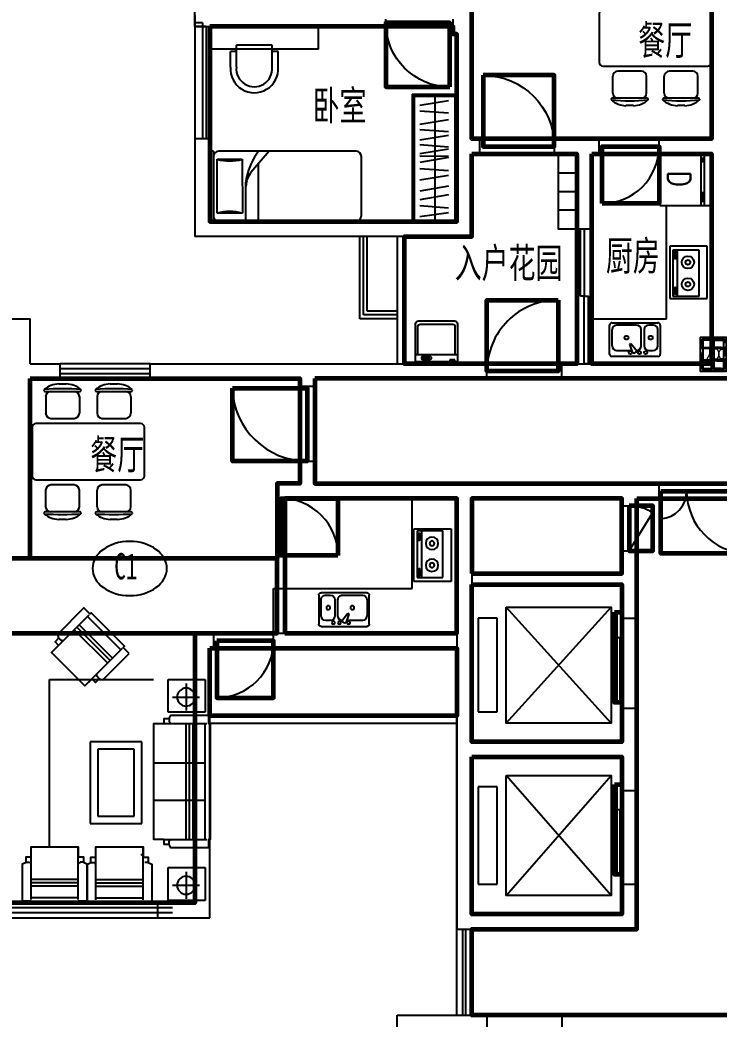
# Model space of a CAD drawing. Extents: x -451437 to -417637, y -598794 to -566694.
# Drawn here: x -443875 to -434537, y -587044 to -573705 of the extents above; entities that cross this region are included whole.
import ezdxf
from ezdxf.enums import TextEntityAlignment as Align

# ---------------------------------------------------------------- set-up
doc = ezdxf.new("R2010")
doc.units = 0
doc.header["$LTSCALE"] = 1000
doc.header["$MEASUREMENT"] = 0
doc.linetypes.add('DASH', pattern=[0.35, 0.25, -0.1])
doc.layers.get('0').update_dxf_attribs({"linetype": 'CONTINUOUS'})
for name, color, linetype in [('8', 9, 'CONTINUOUS'), ('F', 8, 'CONTINUOUS'), ('PUB_TEXT', 7, 'CONTINUOUS'), ('STAIR', 3, 'CONTINUOUS'), ('TEXT', 6, 'CONTINUOUS'), ('WALL', 2, 'CONTINUOUS'), ('WC', 243, 'CONTINUOUS'), ('WINDOW', 3, 'CONTINUOUS'), ('WINDOW_TEXT', 7, 'CONTINUOUS'), ('栏杆', 140, 'CONTINUOUS'), ('烟道', 193, 'CONTINUOUS'), ('百页', 31, 'CONTINUOUS')]:
    doc.layers.add(name, color=color, linetype=linetype)
for name, color, linetype, lineweight in [('GT_卧室', 1, 'CONTINUOUS', 60), ('GT_厨房', 4, 'CONTINUOUS', 60), ('GT_客厅', 2, 'CONTINUOUS', 60), ('GT_水机房', 170, 'CONTINUOUS', 60), ('GT_电梯', 150, 'CONTINUOUS', 60), ('GT_花园', 74, 'CONTINUOUS', 60), ('GT_过道', 30, 'CONTINUOUS', 60), ('GT_门', 245, 'CONTINUOUS', 60), ('GT_阳台', 6, 'CONTINUOUS', 60), ('GT_餐厅', 3, 'CONTINUOUS', 60)]:
    doc.layers.add(name, color=color, linetype=linetype, lineweight=lineweight)
doc.styles.add('_HZTXT', font='txt.shx', dxfattribs={"width": 0.8, "bigfont": 'hztxt.shx'})
doc.styles.add('_SIMPLEX', font='SIMPLEX.shx', dxfattribs={"width": 0.8})
doc.styles.add('DIM_FONT', font='ROMAND.shx', dxfattribs={"width": 0.7})
doc.styles.add('HZTXT1', font='romand.shx', dxfattribs={"width": 0.6, "bigfont": 'hztxt.shx'})
doc.styles.add('SIMPLEX', font='SIMPLEX.SHX')
doc.styles.get("Standard").update_dxf_attribs({"font": 'GBENOR', "bigfont": 'GBCBIG'})
doc.styles.add('宋', font='', dxfattribs={"width": 0.8})
doc.styles.get('宋').set_extended_font_data('SimSun')

# ---------------------------------------------------------------- blocks, each defined once
blk = doc.blocks.new('-TD')
at = {"color": 0}
for p, q in [((0, -90), (0, 90)), ((-90, 0), (90, 0))]:
    blk.add_line(p, q, dxfattribs=at)
blk.add_circle((0, 0), 60)
blk = doc.blocks.new('-CG')
at = {"layer": 'F'}
for p, q in [((322, 351), (-172, 351)), ((-172, 351), (-172, -87)), ((322, -87), (322, 351)), ((-172, -87), (322, -87))]:
    blk.add_line(p, q, dxfattribs=at)
at = {"layer": 'F', "xscale": 2, "yscale": 2, "zscale": 2}
blk.add_blockref('-TD', (65, 149), dxfattribs=at)
blk = doc.blocks.new('12PCOU13')
at = {"color": 0, "linetype": 'ByBlock'}
for p, q in [((24, 37), (24, 35)), ((23, 34), (2, 34)), ((3, -34), (3, 34)), ((10, 34), (10, -34)), ((12, 34), (12, -34)), ((14, 34), (14, -34)), ((24, 35), (23, 34)), ((27, 34), (23, 34)), ((33, 11), (3, 11)), ((33, -11), (3, -11)), ((23, -34), (2, -34)), ((27, -34), (23, -34)), ((24, -35), (23, -34)), ((24, -37), (24, -35))]:
    blk.add_line(p, q, dxfattribs=at)
blk.add_lwpolyline([(1, -39), (1, -34), (0, -34), (0, 34), (1, 34), (1, 39), (23, 39), (24, 37), (27, 37), (27, 34), (33, 34), (33, -34), (27, -34), (27, -37), (24, -37), (23, -39)], close=True, dxfattribs=at)
blk = doc.blocks.new('-SOF5')
at = {"xscale": 22.75, "yscale": 22.75, "zscale": 22.75}
blk.add_blockref('12PCOU13', (-6, 890), dxfattribs=at)
blk = doc.blocks.new('A$C21A822AE')
at = {"layer": 'F', "linetype": 'Continuous'}
for p, q in [((954, 358), (954, 1748)), ((3896, 1611), (3191, 1611)), ((3396, 1679), (3396, 1633)), ((3623, 980), (3623, 1611)), ((3669, 980), (3669, 1611)), ((3714, 980), (3714, 1611)), ((3874, 1611), (3874, 980)), ((2878, 1591), (1785, 1591)), ((1785, 1591), (1785, 903)), ((1885, 1491), (1885, 1003)), ((2778, 1491), (1885, 1491)), ((2778, 1003), (2778, 1491)), ((2878, 903), (2878, 1591)), ((3282, 1600), (3305, 1578)), ((558, 1313), (113, 867)), ((542, 1329), (1041, 830)), ((225, 754), (671, 1200)), ((257, 722), (703, 1168)), ((290, 690), (735, 1136)), ((912, 991), (880, 991)), ((944, 1023), (912, 991)), ((1885, 1003), (2778, 1003)), ((3896, 980), (3328, 980)), ((3396, 958), (3419, 980)), ((3396, 912), (3396, 958)), ((97, 883), (499, 481)), ((1785, 903), (2878, 903)), ((3392, 812), (3392, 767)), ((3892, 744), (3187, 744)), ((3392, 767), (3415, 744)), ((3619, 114), (3619, 744)), ((3665, 114), (3665, 744)), ((3710, 114), (3710, 744)), ((3870, 744), (3870, 114)), ((434, 513), (434, 545)), ((402, 481), (434, 513)), ((3187, 358), (954, 358)), ((3892, 114), (3324, 114)), ((3392, 91), (3415, 114)), ((3392, 46), (3392, 91))]:
    blk.add_line(p, q, dxfattribs=at)
for points in [[(3919, 1724), (3919, 1611), (3942, 1611), (3942, 980), (3919, 980), (3919, 867), (3419, 867), (3396, 912), (3328, 912), (3328, 980), (3191, 980), (3191, 1611), (3328, 1611), (3328, 1679), (3396, 1679), (3419, 1724)], [(607, 1425), (526, 1345), (510, 1361), (64, 915), (80, 899), (0, 819), (354, 465), (402, 481), (450, 433), (499, 481), (595, 384), (1041, 830), (944, 927), (993, 975), (944, 1023), (960, 1071)], [(3915, 858), (3915, 744), (3938, 744), (3938, 114), (3915, 114), (3915, 0), (3415, 0), (3392, 46), (3324, 46), (3324, 114), (3187, 114), (3187, 744), (3324, 744), (3324, 812), (3392, 812), (3415, 858)]]:
    blk.add_lwpolyline(points, close=True, dxfattribs=at)
at = {"layer": 'F', "linetype": 'Continuous', "extrusion": (0, 0, -1), "zscale": -1, "rotation": 90.00002776979838}
for p in [(-1041, 2118), (-3553, 2118)]:
    blk.add_blockref('-CG', p, dxfattribs=at)
at = {"layer": 'F', "linetype": 'Continuous', "rotation": 269.9999722302016}
blk.add_blockref('-SOF5', (1426, 2498), dxfattribs=at)
blk = doc.blocks.new('_WBLK')
for p, q in [((-0.5, 0.5), (0.5, 0.5)), ((0.5, 0.1667), (-0.5, 0.1667)), ((0.5, -0.1667), (-0.5, -0.1667)), ((-0.5, -0.5), (0.5, -0.5))]:
    blk.add_line(p, q)
at = {"layer": 'WINDOW_TEXT', "style": 'SIMPLEX', "flags": 9}
blk.add_attdef('A', text='', height=1, dxfattribs=at).set_placement((0, 1.5), align=Align.MIDDLE)
blk = doc.blocks.new('M_C25MYD')
for p, q in [((-569, 821), (-109, 821)), ((-389, 921), (-290, 921)), ((117, 821), (577, 821)), ((298, 921), (397, 921)), ((-564, 754), (-564, 529)), ((-114, 754), (-114, 529)), ((122, 754), (122, 529)), ((572, 754), (572, 529)), ((-497, 461), (-182, 461)), ((190, 461), (505, 461)), ((-746, 342), (-746, -308)), ((704, 392), (-696, 392)), ((754, -308), (754, 342)), ((-696, -358), (704, -358)), ((-564, -720), (-564, -495)), ((-182, -427), (-497, -427)), ((-114, -720), (-114, -495)), ((122, -720), (122, -495)), ((505, -427), (190, -427)), ((572, -720), (572, -495)), ((-109, -787), (-569, -787)), ((577, -787), (117, -787)), ((-290, -887), (-389, -887)), ((397, -887), (298, -887))]:
    blk.add_line(p, q)
for centre, radius, start, end in [((-579, 837), 10, 130.7265, 202.67), ((-569, 841), 20, 202.67, 270), ((-379, 606), 316, 91.7651, 130.7265), ((-339, -1857), 2713, 84.8023, 95.1977), ((-497, 754), 67.5, 90, 180), ((-300, 606), 316, 49.2735, 88.2349), ((-182, 754), 67.5, 0, 90), ((-109, 841), 20, 270, 337.33), ((-100, 837), 10, 337.33, 49.2735), ((108, 837), 10, 130.7265, 202.67), ((117, 841), 20, 202.67, 270), ((307, 606), 316, 91.7651, 130.7265), ((347, -1857), 2713, 84.8023, 95.1977), ((190, 754), 67.5, 90, 180), ((387, 606), 316, 49.2735, 88.2349), ((505, 754), 67.5, 0, 90), ((577, 841), 20, 270, 337.33), ((587, 837), 10, 337.33, 49.2735), ((-497, 529), 67.5, 180, 270), ((-182, 529), 67.5, 270, 0), ((190, 529), 67.5, 180, 270), ((505, 529), 67.5, 270, 0), ((-696, 342), 50, 90, 180), ((704, 342), 50, 0, 90), ((-696, -308), 50, 180, 270), ((704, -308), 50, 270, 0), ((-497, -495), 67.5, 90, 180), ((-182, -495), 67.5, 0, 90), ((190, -495), 67.5, 90, 180), ((505, -495), 67.5, 0, 90), ((-579, -803), 10, 157.33, 229.2735), ((-569, -807), 20, 90, 157.33), ((-497, -720), 67.5, 180, 270), ((-182, -720), 67.5, 270, 0), ((-109, -807), 20, 22.67, 90), ((-100, -803), 10, 310.7265, 22.67), ((108, -803), 10, 157.33, 229.2735), ((117, -807), 20, 90, 157.33), ((190, -720), 67.5, 180, 270), ((505, -720), 67.5, 270, 0), ((577, -807), 20, 22.67, 90), ((587, -803), 10, 310.7265, 22.67), ((-379, -572), 316, 229.2735, 268.2349), ((-339, 1890), 2713, 264.8023, 275.1977), ((-300, -572), 316, 271.7651, 310.7265), ((307, -572), 316, 229.2735, 268.2349), ((347, 1890), 2713, 264.8023, 275.1977), ((387, -572), 316, 271.7651, 310.7265)]:
    blk.add_arc(centre, radius, start, end)
at = {"width": 0.8, "flags": 9}
for tag in ['XSIZE', 'YSIZE']:
    blk.add_attdef(tag, (0, 0), '', height=0.5, dxfattribs=at)
blk = doc.blocks.new('A$C71AE403D')
at = {"layer": 'F', "linetype": 'Continuous'}
for p, q in [((250, 4), (250, 254)), ((500, 0), (500, 250)), ((750, 250), (750, 0))]:
    blk.add_line(p, q, dxfattribs=at)
blk.add_lwpolyline([(0, 250), (0, 0), (1000, 0), (1000, 250)], close=True, dxfattribs=at)
blk = doc.blocks.new('A$C38AE43E2')
at = {"layer": 'WALL', "linetype": 'Continuous', "rotation": 270}
blk.add_blockref('A$C71AE403D', (0, 1000), dxfattribs=at)
blk = doc.blocks.new('_DBLK')
blk.add_line((-0.45, 0), (-0.45, -0.95))
blk.add_arc((-0.45, 0), 0.95, 270, 0)
at = {"layer": 'WINDOW_TEXT', "style": 'SIMPLEX', "flags": 9}
blk.add_attdef('A', text='', height=1, dxfattribs=at).set_placement((0, 1.5), align=Align.MIDDLE)
blk = doc.blocks.new('A$C2D5A5793')
at = {"layer": 'WC'}
for p, q in [((690, 690), (0, 690, 0)), ((0, 690, 0), (0, 0, 0)), ((690, 0), (690, 690)), ((690, 598), (0, 598, 0)), ((690, 552), (0, 552, 0)), ((115, 575, 0), (46, 575, 0)), ((644, 575), (506, 575, 0)), ((0, 0, 0), (690, 0))]:
    blk.add_line(p, q, dxfattribs=at)
at = {"layer": 'WC', "style": '_HZTXT', "oblique": -180, "text_generation_flag": 4, "width": 0.8}
blk.add_text('D', height=300, rotation=0.0001, dxfattribs=at).set_placement((224, 408))
blk = doc.blocks.new('A$C237D42E5')
at = {"layer": 'F'}
for p, q in [((1903, 938, 39758), (72, 937, 39758)), ((1374, 938, 39758), (1374, 168, 39758)), ((1542, 938, 39758), (1542, 416, 39758)), ((1975, 0, 39758), (1975, 938, 39758)), ((1975, 938, 39758), (2023, 938, 39758)), ((2023, 0, 39758), (2023, 938, 39758)), ((0, 865, 39758), (0, 72, 39758)), ((1591, 108, 39758), (1590, 829, 39758)), ((1590, 829, 39758), (1927, 829, 39758)), ((1927, 829, 39758), (1927, 108, 39758)), ((1233, 1, 39758), (1475, 287, 39758)), ((72, 0, 39758), (1903, 0, 39758)), ((1927, 108, 39758), (1591, 108, 39758)), ((1975, 0, 39758), (2023, 0, 39758))]:
    blk.add_line(p, q, dxfattribs=at)
for centre, radius, start, end in [((72, 865, 39758), 72.1, 90.0079, 180.0079), ((1903, 866, 39758), 72.1, 0.0079, 90.0079), ((1759, 1406, 39758), 601, 253.7477, 286.2681), ((1254, 473, 39758), 288, 319.902, 0.0079), ((1254, 416, 39758), 288, 346.6151, 0.0079), ((583, 575, 39758), 978, 323.9877, 346.6151), ((72, 72, 39758), 72.1, 180.0079, 270.0079), ((1759, -468, 39758), 601, 73.7477, 106.2681), ((1903, 72, 39758), 72.1, 270.0079, 0.0079)]:
    blk.add_arc(centre, radius, start, end, dxfattribs=at)
blk = doc.blocks.new('A$C3FB71EF3')
at = {"layer": 'F'}
for p, q in [((1700, 600), (0, 600)), ((1670, 570), (0, 570)), ((1670, 0), (1670, 600)), ((1700, 0), (1700, 600)), ((115, 488), (59, 102)), ((210, 102), (181, 488)), ((356, 488), (289, 102)), ((468, 488), (405, 102)), ((611, 488), (548, 102)), ((706, 102), (678, 488)), ((852, 488), (785, 102)), ((874, 102), (869, 488)), ((964, 488), (901, 102)), ((1025, 102), (996, 488)), ((1146, 488), (1084, 102)), ((1228, 102), (1199, 488)), ((1356, 488), (1294, 102)), ((1475, 102), (1447, 488)), ((1611, 488), (1548, 102)), ((1670, 305), (0, 305)), ((1670, 30), (0, 30)), ((1700, 0), (0, 0))]:
    blk.add_line(p, q, dxfattribs=at)
blk = doc.blocks.new('M_A17ORW')
at = {"const_width": 0.02}
for points in [[(-0.481, -0.001), (-0.481, -0.308)], [(0.481, 0.001), (0.481, -0.691)]]:
    blk.add_lwpolyline(points, dxfattribs=at)
for centre, radius, start, end in [((-0.501, -0.003), 0.307, 274.2492, 0.2101), ((0.505, 0.002), 0.699, 180.2762, 268.0603)]:
    blk.add_arc(centre, radius, start, end)
blk = doc.blocks.new('A$C38C125B6')
at = {"layer": 'WC'}
for p, q in [((502, 701), (2, 701)), ((2, 701), (2, 1)), ((115, 674), (457, 674)), ((115, 51), (115, 674)), ((401, 674), (401, 51)), ((457, 674), (457, 51)), ((502, 1), (502, 701)), ((424, 641), (435, 641)), ((425, 550), (435, 550)), ((433, 566), (433, 631)), ((433, 631), (450, 631)), ((450, 566), (433, 566)), ((450, 631), (450, 566)), ((424, 168), (435, 168)), ((433, 158), (450, 158)), ((433, 93), (433, 158)), ((450, 158), (450, 93)), ((2, 1), (502, 1)), ((457, 51), (115, 51)), ((425, 77), (435, 77)), ((450, 93), (433, 93))]:
    blk.add_line(p, q, dxfattribs=at)
for points in [[(425, 550, -0.259034), (421, 552, -0.076276), (416, 563, -0.036515), (414, 577, -0.026615), (413, 595, -0.026615), (414, 614, -0.036515), (416, 628, -0.076276), (421, 639, -0.259034), (425, 641, -0.078462), (426, 641, -0.056762)], [(435, 550, -0.259034), (432, 552, -0.076276), (427, 563, -0.036515), (424, 577, -0.026615), (423, 595, -0.026615), (424, 614, -0.036515), (427, 628, -0.076276), (432, 639, -0.259034), (435, 641, -0.259034), (439, 639, -0.056762), (443, 631, -0.036515)], [(444, 566, -0.008736), (444, 563, -0.076276), (439, 552, -0.259034), (435, 550, -0.259034)], [(425, 77, -0.259034), (421, 79, -0.076276), (416, 90, -0.036515), (414, 104, -0.026615), (413, 122, -0.026615), (414, 141, -0.036515), (416, 155, -0.076276), (421, 166, -0.259034), (425, 168, -0.078462), (426, 168, -0.056762)], [(435, 77, -0.259034), (432, 79, -0.076276), (427, 90, -0.036515), (424, 104, -0.026615), (423, 122, -0.026615), (424, 141, -0.036515), (427, 155, -0.076276), (432, 166, -0.259034), (435, 168, -0.259034), (439, 166, -0.056762), (443, 158, -0.036515)], [(444, 93, -0.008736), (444, 90, -0.076276), (439, 79, -0.259034), (435, 77, -0.259034)]]:
    blk.add_lwpolyline(points, format="xyb", dxfattribs=at)
for centre, radius in [((260, 509), 82.5), ((260, 509), 31.6), ((260, 216), 82.5), ((260, 216), 31.6)]:
    blk.add_circle(centre, radius, dxfattribs=at)
at = {"layer": 'WC', "style": 'DIM_FONT', "width": 0.8, "flags": 9}
for tag in ['YSIZE', 'XSIZE']:
    blk.add_attdef(tag, (2, 1), '', height=0.5, rotation=180, dxfattribs=at)
blk = doc.blocks.new('M_E25ESP')
at = {"color": 0, "linetype": 'ByBlock'}
for p, q in [((0, -307), (0, 307)), ((31, 338), (419, 338)), ((358, 307), (143, 307)), ((450, 307), (450, -307)), ((82, 245), (82, 40)), ((419, -20), (419, 245)), ((48, 2), (57, -12)), ((59, 31), (163, 70)), ((173, 53), (87, -18)), ((163, 70), (173, 53)), ((143, -82), (358, -82)), ((358, -123), (143, -123)), ((82, -184), (82, -245)), ((419, -245), (419, -184)), ((419, -338), (31, -338)), ((143, -307), (358, -307))]:
    blk.add_line(p, q, dxfattribs=at)
for centre, radius in [((251, 112), 25.6), ((51, 61), 20.5), ((51, -61), 20.5), ((51, -143), 20.5), ((251, -210), 25.6)]:
    blk.add_circle(centre, radius, dxfattribs=at)
for centre, radius, start, end in [((31, 307), 30.7, 90, 180), ((143, 245), 61.4, 90, 180), ((358, 245), 61.4, 0, 90), ((419, 307), 30.7, 0, 90), ((66, 12), 20.5, 110.5377, 210), ((74, -2), 20.5, 210, 309.4623), ((143, -20), 61.4, 180, 270), ((143, -184), 61.4, 90, 180), ((358, -20), 61.4, 270, 0), ((358, -184), 61.4, 0, 90), ((143, -245), 61.4, 180, 270), ((358, -245), 61.4, 270, 0), ((31, -307), 30.7, 180, 270), ((419, -307), 30.7, 270, 0)]:
    blk.add_arc(centre, radius, start, end, dxfattribs=at)
at = {"style": 'DIM_FONT', "width": 0.8, "flags": 9}
for tag in ['XSIZE', 'YSIZE']:
    blk.add_attdef(tag, (0, 0), '', height=0.5, dxfattribs=at)
blk = doc.blocks.new('A$C7C275939')
for p, q in [((71, 1205), (36, 1205)), ((36, 1205), (36, 337)), ((71, 337), (71, 1205)), ((34, 868), (0, 868)), ((0, 868), (0, 0)), ((34, 0), (34, 868)), ((36, 337), (71, 337)), ((0, 0), (34, 0))]:
    blk.add_line(p, q)
blk = doc.blocks.new('A$C095B46CE')
at = {"layer": 'WC'}
for p, q in [((0, 572), (0, 40)), ((0, 572), (559, 572)), ((0, 543), (457, 543)), ((457, 519), (457, 543)), ((524, 543), (524, 519)), ((524, 543), (559, 543)), ((559, 41), (559, 572)), ((559, 455), (0, 455)), ((31, 455), (31, 77)), ((106, 500), (106, 492)), ((119, 494), (171, 494)), ((119, 480), (119, 494)), ((171, 480), (119, 480)), ((171, 494), (171, 480)), ((180, 501), (180, 492)), ((524, 519), (457, 519)), ((528, 455), (528, 77)), ((41, 0), (519, 0)), ((63, 44), (496, 45))]:
    blk.add_line(p, q, dxfattribs=at)
blk.add_lwpolyline([(212, 495, -0.185158), (208, 485, -0.102042), (192, 473, -0.060862), (172, 467, -0.047173), (145, 464, -0.047173), (117, 467, -0.060862), (97, 473, -0.102042), (81, 485, -0.185158), (77, 495, -0.185158), (81, 506, -0.102042), (97, 517, -0.060862), (117, 524, -0.047173), (145, 526, -0.047173), (172, 524, -0.060862), (192, 517, -0.102042), (208, 506, -0.185158)], format="xyb", close=True, dxfattribs=at)
for points in [[(106, 500, -0.259034), (107, 503, -0.076276), (116, 507, -0.036515), (127, 509, -0.026615), (143, 510, -0.026615), (158, 509, -0.036515), (169, 507, -0.076276), (178, 503, -0.259034), (180, 500, -0.078462), (180, 499, -0.056762)], [(106, 492, -0.259034), (107, 495, -0.076276), (116, 499, -0.036515), (127, 501, -0.026615), (143, 502, -0.026615), (158, 501, -0.036515), (169, 499, -0.076276), (178, 495, -0.259034), (180, 492, -0.259034), (178, 489, -0.056762), (171, 486, -0.036515)], [(119, 485, -0.008736), (116, 485, -0.076276), (107, 489, -0.259034), (106, 492, -0.259034)]]:
    blk.add_lwpolyline(points, format="xyb", dxfattribs=at)
blk.add_circle((489, 543), 14.2, dxfattribs=at)
for centre, radius, start, end in [((41, 41), 40.5, 180.0161, 270.0161), ((63, 77), 32.4, 180.0161, 270.0161), ((496, 77), 32.4, 270.0161, 0.0161), ((519, 41), 40.5, 270.0161, 0.0161)]:
    blk.add_arc(centre, radius, start, end, dxfattribs=at)
at = {"layer": 'WC', "oblique": -180, "text_generation_flag": 4, "width": 0.8, "flags": 9}
for tag in ['YSIZE', 'XSIZE']:
    blk.add_attdef(tag, (279, 572), '', height=0.405, rotation=180.0161, dxfattribs=at)
blk = doc.blocks.new('M_A2ZXL')
blk.add_line((-0.472, 0), (-0.472, -1))
blk.add_arc((-0.5, 0), 1, 271.6231, 0)
blk = doc.blocks.new('YD')
at = {"linetype": 'DASH', "ltscale": 0.5}
for p, q in [((-315, 321), (-315, 405)), ((-305, 415), (-45, 415)), ((-35, 405), (-35, 321)), ((-315, 155), (-315, 291)), ((-305, 311), (-45, 311)), ((-305, 301), (-45, 301)), ((-35, 291), (-35, 155)), ((-305, 145), (-45, 145)), ((-305, 135), (-45, 135)), ((-315, 45), (-315, 125)), ((-45, 35), (-305, 35)), ((-35, 125), (-35, 45))]:
    blk.add_line(p, q, dxfattribs=at)
at = {"linetype": 'DASH'}
for p, q in [((-250, 35), (-250, 25)), ((-100, 35), (-100, 25))]:
    blk.add_line(p, q, dxfattribs=at)
at = {"linetype": 'ByBlock'}
blk.add_lwpolyline([(0, 0), (-350, 0), (-350, 450), (0, 450)], close=True, dxfattribs=at)
at = {"linetype": 'DASH', "ltscale": 0.5}
blk.add_lwpolyline([(-25, 25), (-325, 25), (-325, 425), (-25, 425)], close=True, dxfattribs=at)
for centre, start, end in [((-305, 405), 90, 180), ((-45, 405), 0, 90), ((-305, 321), 180, 270), ((-305, 291), 90, 180), ((-45, 321), 270, 0), ((-45, 291), 0, 90), ((-305, 155), 180, 270), ((-305, 125), 90, 180), ((-45, 155), 270, 0), ((-45, 125), 0, 90), ((-305, 45), 180, 270), ((-45, 45), 270, 0)]:
    blk.add_arc(centre, 10, start, end, dxfattribs=at)
at = {"linetype": 'DASH', "ltscale": 0.5, "style": '_SIMPLEX', "width": 0.8}
blk.add_text('YD', height=130, dxfattribs=at).set_placement((-261, 157))
blk = doc.blocks.new('M_C3')
for p, q in [((-319, 296), (-319, 84)), ((-239, 296), (-239, 0)), ((239, 296), (239, 0)), ((319, 296), (319, 84)), ((-319, 84), (-239, 84)), ((-239, 0), (239, 0)), ((239, 84), (319, 84))]:
    blk.add_line(p, q)
for radius, start, end in [(320, 356.4494, 183.5506), (240, 355.2636, 184.7364)]:
    blk.add_arc((0, 316), radius, start, end)
at = {"width": 0.8, "flags": 9}
for tag in ['YSIZE', 'XSIZE', 'XSIZE', 'YSIZE']:
    blk.add_attdef(tag, (0, 0), '', height=0.5, dxfattribs=at)

msp = doc.modelspace()

# ---------------------------------------------------------------- linework, layer by layer
at = {"layer": '8', "linetype": 'Continuous'}
for p, q in [((-439337, -577694), (-439337, -576594)), ((-438837, -577694), (-439337, -577694))]:
    msp.add_line(p, q, dxfattribs=at)
at = {"layer": 'F'}
for q in [(-439887, -573794), (-441337, -574094)]:
    msp.add_line((-439887, -574094), q, dxfattribs=at)
at = {"layer": 'GT_卧室'}
msp.add_lwpolyline([(-441337, -573794), (-441337, -576394), (-438037, -576394), (-438037, -573894), (-438087, -573894), (-438087, -573794), (-441337, -573794)], dxfattribs=at)
at = {"layer": 'GT_厨房'}
for points in [[(-436237, -575494), (-434637, -575494), (-434637, -578294), (-436237, -578294), (-436237, -575494)], [(-440337, -581894), (-438037, -581894), (-438037, -580094), (-440337, -580094), (-440337, -581894)]]:
    msp.add_lwpolyline(points, dxfattribs=at)
at = {"layer": 'GT_客厅'}
msp.add_lwpolyline([(-444937, -581894), (-441537, -581894), (-441537, -585494), (-444937, -585494), (-444937, -581894)], dxfattribs=at)
at = {"layer": 'GT_水机房'}
msp.add_lwpolyline([(-437837, -581094), (-435837, -581094), (-435837, -580094), (-437837, -580094), (-437837, -581094)], dxfattribs=at)
at = {"layer": 'GT_电梯'}
for points in [[(-437837, -581244), (-435837, -581244), (-435837, -583344), (-437837, -583344), (-437837, -581244)], [(-437837, -583544), (-435837, -583544), (-435837, -585644), (-437837, -585644), (-437837, -583544)]]:
    msp.add_lwpolyline(points, dxfattribs=at)
at = {"layer": 'GT_花园'}
msp.add_lwpolyline([(-437837, -575494), (-436437, -575494), (-436437, -578294), (-438737, -578294), (-438737, -576594), (-437837, -576594), (-437837, -575494)], dxfattribs=at)
at = {"layer": 'GT_过道'}
for points in [[(-439937, -578494), (-439937, -579894), (-429137, -579894), (-429137, -578494), (-439937, -578494)], [(-435637, -580094), (-433937, -580094), (-433937, -585844), (-431237, -585844), (-431237, -586994), (-437837, -586994), (-437837, -585844), (-435637, -585844), (-435637, -580094)], [(-449437, -580894), (-449437, -581894), (-440437, -581894), (-440437, -580894), (-449437, -580894)]]:
    msp.add_lwpolyline(points, dxfattribs=at)
at = {"layer": 'GT_门'}
for points in [[(-438132, -574599), (-438132, -573744), (-438987, -573744), (-438987, -574599), (-438132, -574599)], [(-437687, -574444), (-437687, -575394), (-436737, -575394), (-436737, -574444), (-437687, -574444)], [(-436097, -576154), (-436097, -575394), (-435337, -575394), (-435337, -576154), (-436097, -576154)], [(-436687, -577444), (-436687, -578394), (-437637, -578394), (-437637, -577444), (-436687, -577444)], [(-441036, -578622), (-440037, -578622), (-440037, -579594), (-441036, -579594), (-441036, -578622)], [(-435314, -579995), (-434160, -579995), (-434160, -580829), (-435314, -580829), (-435314, -579995)], [(-439627, -580854), (-440387, -580854), (-440387, -580094), (-439627, -580094), (-439627, -580854)], [(-435737, -580194), (-435737, -580794), (-435421, -580794), (-435421, -580194), (-435737, -580194)], [(-435934, -581611), (-435837, -581611), (-435837, -582816), (-435934, -582816), (-435934, -581611)], [(-441247, -581994), (-441247, -582754), (-440487, -582754), (-440487, -581994), (-441247, -581994)], [(-435934, -583911), (-435837, -583911), (-435837, -585116), (-435934, -585116), (-435934, -583911)]]:
    msp.add_lwpolyline(points, dxfattribs=at)
at = {"layer": 'GT_阳台'}
msp.add_lwpolyline([(-441337, -582094), (-438037, -582094), (-438037, -582994), (-441337, -582994), (-441337, -582094)], dxfattribs=at)
at = {"layer": 'GT_餐厅'}
for points in [[(-434637, -572694), (-434637, -575294), (-437837, -575294), (-437837, -572694), (-434637, -572694)], [(-443737, -578494), (-440137, -578494), (-440137, -579894), (-440437, -579894), (-440437, -580894), (-443737, -580894), (-443737, -578494)]]:
    msp.add_lwpolyline(points, dxfattribs=at)
at = {"layer": 'STAIR', "linetype": 'Continuous'}
for p, q in [((-435978, -583094), (-437378, -581544)), ((-437378, -583094), (-435978, -581544)), ((-435837, -582894), (-435837, -581694)), ((-435978, -585394), (-437378, -583794)), ((-437378, -585394), (-435978, -583794)), ((-435837, -585244), (-435837, -583994))]:
    msp.add_line(p, q, dxfattribs=at)
at = {"layer": 'STAIR'}
for p, q in [((-437754, -581694), (-437754, -582944)), ((-437502, -581694), (-437754, -581694)), ((-437502, -582944), (-437502, -581694)), ((-437754, -582944), (-437502, -582944)), ((-437502, -583944), (-437754, -583944)), ((-437754, -583944), (-437754, -585244)), ((-437502, -585244), (-437502, -583944)), ((-437754, -585244), (-437502, -585244))]:
    msp.add_line(p, q, dxfattribs=at)
at = {"layer": 'STAIR', "linetype": 'Continuous'}
for points in [[(-437378, -581544), (-435978, -581544), (-435978, -583094), (-437378, -583094)], [(-437378, -583794), (-435978, -583794), (-435978, -585394), (-437378, -585394)]]:
    msp.add_lwpolyline(points, close=True, dxfattribs=at)
at = {"layer": 'TEXT', "extrusion": (0, 0, -1)}
msp.add_ellipse((-442409, -581029), major_axis=(497, 0), ratio=0.727273, dxfattribs=at)
at = {"layer": 'WALL', "linetype": 'Continuous'}
for p, q in [((-434637, -575294), (-434637, -568394)), ((-441537, -573794), (-441537, -572794)), ((-441537, -573794), (-438987, -573794)), ((-441337, -573794), (-440737, -573794)), ((-438987, -573794), (-438987, -573694)), ((-438087, -573894), (-438087, -573694)), ((-437837, -575294), (-437837, -573694)), ((-438087, -573894), (-438037, -573894)), ((-438037, -574794), (-438037, -573894)), ((-438037, -574794), (-438037, -576394)), ((-441537, -575294), (-441537, -575294)), ((-441537, -575294), (-441537, -575294)), ((-441337, -575294), (-441537, -575294)), ((-441337, -576394), (-441337, -575294)), ((-437737, -575294), (-437837, -575294)), ((-437737, -575294), (-437737, -575494)), ((-436337, -575294), (-436737, -575294)), ((-436737, -575294), (-436737, -575494)), ((-436137, -575294), (-436337, -575294)), ((-436137, -575494), (-436137, -575294)), ((-435337, -575494), (-435337, -575294)), ((-441537, -575494), (-441537, -576594)), ((-441537, -575494), (-441537, -575494)), ((-441537, -575494), (-441537, -575494)), ((-437737, -575494), (-437837, -575494)), ((-436437, -575494), (-436737, -575494)), ((-436437, -575494), (-436437, -576494)), ((-436237, -575494), (-436237, -576494)), ((-436137, -575494), (-436237, -575494)), ((-434637, -575494), (-435337, -575494)), ((-434637, -578294), (-434637, -575494)), ((-434637, -575494), (-434637, -575894)), ((-434637, -578294), (-434637, -575894)), ((-438437, -576394), (-441337, -576394)), ((-438037, -576394), (-438837, -576394)), ((-437837, -576594), (-441537, -576594)), ((-438537, -576594), (-437837, -576594)), ((-436437, -576494), (-436237, -576494)), ((-444437, -577694), (-443737, -577694)), ((-443737, -578294), (-443337, -578294)), ((-442137, -578294), (-437637, -578294)), ((-437637, -578494), (-437637, -578294)), ((-436637, -578294), (-434637, -578294)), ((-436637, -578494), (-436637, -578294)), ((-436437, -578294), (-436237, -578294)), ((-436437, -578294), (-436437, -578294)), ((-436237, -578294), (-434637, -578294)), ((-436237, -578294), (-436237, -578294)), ((-443337, -578494), (-443737, -578494)), ((-440137, -578494), (-442137, -578494)), ((-439937, -578494), (-437637, -578494)), ((-439937, -578494), (-439937, -578594)), ((-432437, -578494), (-436637, -578494)), ((-440137, -579594), (-440137, -579894)), ((-439937, -579594), (-439937, -579894)), ((-435337, -579894), (-439937, -579894)), ((-435337, -580094), (-435337, -579894)), ((-438037, -580094), (-438037, -585844)), ((-437837, -581094), (-437837, -580094)), ((-437837, -580094), (-435837, -580094)), ((-435837, -580094), (-435837, -580194)), ((-435637, -580094), (-435637, -580194)), ((-435837, -580794), (-435837, -581094)), ((-435637, -580794), (-435637, -581694)), ((-437837, -581094), (-435837, -581094)), ((-437837, -581244), (-435837, -581244)), ((-437837, -583344), (-437837, -581244)), ((-435837, -581244), (-435837, -581694)), ((-435837, -581694), (-435637, -581694)), ((-435837, -582894), (-435637, -582894)), ((-435837, -582894), (-435837, -583344)), ((-435637, -582894), (-435637, -583994)), ((-435837, -583344), (-437837, -583344)), ((-437837, -585644), (-437837, -583544)), ((-435837, -583544), (-437837, -583544)), ((-435837, -583544), (-435837, -583994)), ((-435837, -583994), (-435637, -583994)), ((-435837, -585244), (-435637, -585244)), ((-435837, -585244), (-435837, -585644)), ((-435637, -585244), (-435637, -585844)), ((-435837, -585644), (-437837, -585644)), ((-438037, -585844), (-435637, -585844)), ((-438837, -586994), (-437637, -586994)), ((-438837, -587194), (-438837, -586994)), ((-437637, -586994), (-437637, -587194)), ((-432437, -586994), (-436637, -586994)), ((-436637, -586994), (-436637, -587194))]:
    msp.add_line(p, q, dxfattribs=at)
at = {"layer": 'WALL'}
for p, q in [((-441537, -575294), (-441537, -575494)), ((-441537, -575294), (-441537, -575494)), ((-435337, -575294), (-434637, -575294)), ((-437837, -575494), (-437837, -576594)), ((-443737, -578294), (-443737, -577694)), ((-443337, -578494), (-443337, -578294)), ((-442137, -578494), (-442137, -578294)), ((-443737, -580894), (-443737, -578494)), ((-440137, -578594), (-440137, -578494)), ((-440137, -578594), (-439937, -578594)), ((-440137, -579594), (-439937, -579594)), ((-440437, -579894), (-440137, -579894)), ((-440437, -580094), (-440437, -579894)), ((-440437, -580094), (-438037, -580094)), ((-438037, -581894), (-438037, -580094)), ((-435837, -580194), (-435637, -580194)), ((-435637, -580094), (-435337, -580094)), ((-437837, -580594), (-437837, -582694)), ((-440437, -581894), (-440437, -580854)), ((-440337, -581894), (-440337, -580854)), ((-435837, -580794), (-435637, -580794)), ((-445587, -580894), (-443737, -580894)), ((-441537, -585494), (-441537, -581894)), ((-441537, -581894), (-441287, -581894)), ((-441287, -582094), (-441287, -581894)), ((-440487, -581894), (-438037, -581894)), ((-440487, -582094), (-440487, -581894)), ((-441337, -585694), (-441337, -582094)), ((-441337, -582094), (-441287, -582094)), ((-440487, -582094), (-438037, -582094)), ((-438037, -585844), (-438037, -582094)), ((-442037, -585494), (-441537, -585494)), ((-442037, -585494), (-442037, -585694)), ((-442037, -585694), (-441337, -585694))]:
    msp.add_line(p, q, dxfattribs=at)
msp.add_lwpolyline([(-440437, -580854), (-440337, -580854)], dxfattribs=at)
at = {"layer": 'WC'}
for p, q in [((-435237, -577694), (-435237, -576184)), ((-436237, -577694), (-435237, -577694)), ((-438637, -581294), (-438637, -580094)), ((-440487, -581294), (-438637, -581294)), ((-440487, -581894), (-440487, -581294))]:
    msp.add_line(p, q, dxfattribs=at)
at = {"layer": 'WINDOW', "linetype": 'Continuous'}
for p, q in [((-441537, -573644), (-441537, -575294)), ((-441437, -573744), (-441537, -573744)), ((-441387, -573794), (-441537, -573794)), ((-441437, -573744), (-441437, -575294)), ((-441387, -573794), (-441387, -575294)), ((-436237, -576494), (-436237, -578294)), ((-435737, -580794), (-435421, -580283))]:
    msp.add_line(p, q, dxfattribs=at)
at = {"layer": 'WINDOW', "linetype": 'DASH'}
msp.add_line((-441337, -575294), (-441337, -573794), dxfattribs=at)
at = {"layer": 'WINDOW'}
for p, q in [((-436437, -578294), (-436437, -576494)), ((-440487, -582094), (-441287, -582094)), ((-438037, -586994), (-438037, -585844)), ((-437957, -586994), (-437957, -585844)), ((-437917, -586994), (-437917, -585844)), ((-437837, -586994), (-437837, -585844))]:
    msp.add_line(p, q, dxfattribs=at)
for points in [[(-436387, -577394), (-436387, -576494), (-436337, -576494), (-436337, -577394)], [(-436337, -578294), (-436337, -577394), (-436287, -577394), (-436287, -578294)]]:
    msp.add_lwpolyline(points, close=True, dxfattribs=at)
at = {"layer": 'WINDOW', "linetype": 'Continuous'}
msp.add_arc((-435737, -580794), 600, 58.2511, 90, dxfattribs=at)
at = {"layer": '栏杆'}
for p, q in [((-438837, -576594), (-438837, -578294)), ((-438737, -576594), (-438737, -578294)), ((-441337, -582994), (-438037, -582994)), ((-441337, -583094), (-438037, -583094))]:
    msp.add_line(p, q, dxfattribs=at)
at = {"layer": '百页', "linetype": 'Continuous'}
for p, q in [((-439287, -577644), (-439287, -576594)), ((-439237, -577594), (-439237, -576594)), ((-438837, -577644), (-439287, -577644)), ((-438837, -577594), (-439237, -577594))]:
    msp.add_line(p, q, dxfattribs=at)

# ---------------------------------------------------------------- block references
at = {"layer": 'F', "linetype": 'Continuous', "extrusion": (0, 0, -1), "xscale": -1, "zscale": -1}
for name, p, rotation in [('M_C25MYD', (435383, -573928), 180), ('M_C25MYD', (442959, -579452), 180), ('A$C21A822AE', (443839, -581556), 90)]:
    msp.add_blockref(name, p, dxfattribs=dict(at, rotation=rotation))
at = {"layer": 'F', "rotation": 180}
for name, p in [('M_C3', (-440745, -574041)), ('A$C237D42E5', (-439314, -575456, -39758))]:
    msp.add_blockref(name, p, dxfattribs=at)
at = {"layer": 'F', "linetype": 'Continuous', "xscale": -1, "rotation": 270}
msp.add_blockref('A$C3FB71EF3', (-438637, -576394), dxfattribs=at)
at = {"layer": 'F', "linetype": 'Continuous'}
msp.add_blockref('A$C38AE43E2', (-436687, -576494), dxfattribs=at)
at = {"layer": 'WC'}
for name, p, rotation in [('A$C2D5A5793', (-435327, -575494, 0), 270), ('A$C38C125B6', (-434692, -576725), 180), ('M_E25ESP', (-435660, -578198), 90)]:
    msp.add_blockref(name, p, dxfattribs=dict(at, rotation=rotation))
at = {"layer": 'WC', "xscale": -1}
for name, p, rotation in [('A$C095B46CE', (-438590, -577722), 180), ('M_E25ESP', (-439546, -581803), 270)]:
    msp.add_blockref(name, p, dxfattribs=dict(at, rotation=rotation))
msp.add_blockref('A$C38C125B6', (-438111, -581202), dxfattribs=at)
at = {"layer": 'WINDOW', "linetype": 'Continuous', "rotation": 180}
for name, p, xscale, yscale, zscale in [('_DBLK', (-438537, -573744), 900, -900, 900), ('_DBLK', (-437237, -575394), -1000, 1000, 1000), ('_DBLK', (-437137, -578394), 1000, 1000, 1000), ('M_A17ORW', (-434737, -579994), -1200, -1200, 1200)]:
    msp.add_blockref(name, p, dxfattribs=dict(at, xscale=xscale, yscale=yscale, zscale=zscale))
at = {"layer": 'WINDOW', "linetype": 'Continuous', "xscale": 800, "yscale": 800, "zscale": 800}
msp.add_blockref('_DBLK', (-435737, -575394), dxfattribs=at)
at = {"layer": 'WINDOW'}
for name, p, xscale, yscale, zscale in [('_WBLK', (-442737, -578394), -1200, 200.0000000002328, 1200), ('_DBLK', (-440887, -581994), 800, 800, 800)]:
    msp.add_blockref(name, p, dxfattribs=dict(at, xscale=xscale, yscale=yscale, zscale=zscale))
for name, p, xscale, yscale, zscale, rotation in [('M_A2ZXL', (-440037, -579094), -1000, -1000, 1000, 90), ('_DBLK', (-440387, -580494), 800, 800, 800, 90.00000000006867), ('_WBLK', (-443187, -585594), -2700, 200, 2700, 180)]:
    msp.add_blockref(name, p, dxfattribs=dict(at, xscale=xscale, yscale=yscale, zscale=zscale, rotation=rotation))
at = {"layer": 'WINDOW', "linetype": 'Continuous', "xscale": -1, "rotation": 180}
for p in [(-435934, -581611), (-435934, -583911)]:
    msp.add_blockref('A$C7C275939', p, dxfattribs=at)
at = {"layer": '烟道', "linetype": 'Continuous', "xscale": -1, "rotation": 180}
msp.add_blockref('YD', (-434437, -577944), dxfattribs=at)
at = {"layer": '烟道', "linetype": 'Continuous', "rotation": 180}
msp.add_blockref('YD', (-434637, -577944), dxfattribs=at)

# ---------------------------------------------------------------- texts
at = {"layer": 'PUB_TEXT', "color": 3, "style": 'HZTXT1', "width": 0.8}
for s, p in [('餐厅', (-435616, -574214)), ('卧室', (-439966, -575088)), ('厨房', (-436048, -577093)), ('入户花园', (-438068, -577189)), ('餐厅', (-442936, -579747))]:
    msp.add_text(s, height=450, dxfattribs=at).set_placement(p)
at = {"layer": 'TEXT', "style": '宋', "width": 0.65}
msp.add_text('C1', height=350, dxfattribs=at).set_placement((-442615, -581173))

doc.saveas('drawing.dxf')
